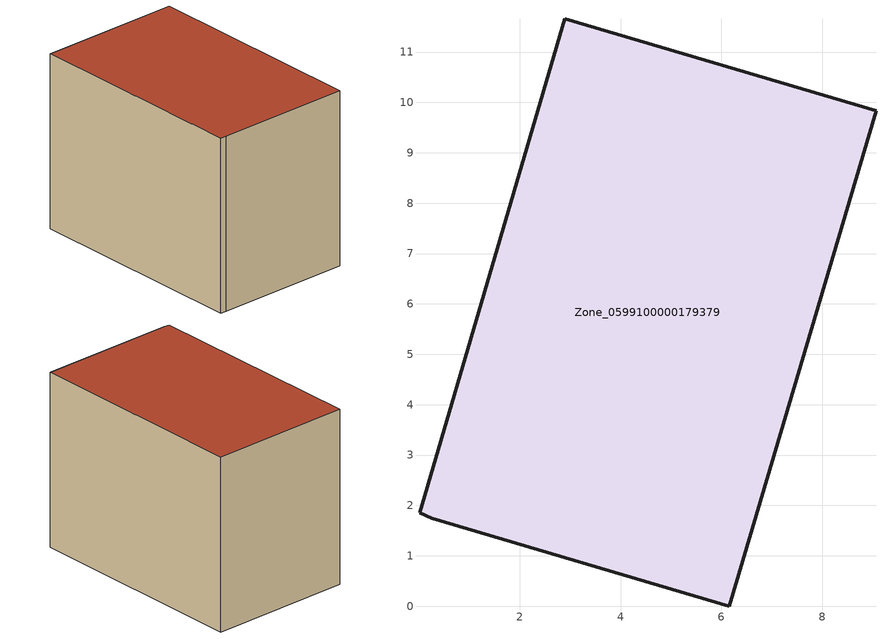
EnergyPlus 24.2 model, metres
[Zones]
Zone_0599100000179379
 floor ground (C_G): 6.16,0 0.25,1.75 0.01,1.85 2.89,11.66 9.07,9.83 z0.55
 wall outside (C_F): 6.16,0 9.07,9.83 2.89,11.66 0.01,1.85 0.25,1.75 6.16,0 z0.55:8.42
 roof outside (C_R): 0.25,1.75 6.16,0 9.07,9.83 2.89,11.66 0.01,1.85 z8.42
[BUILDING]
Pand.0599100000179379: North Axis=0; Terrain=City; Loads Convergence Tolerance Value=0.04; Temperature Convergence Tolerance Value=0.4; Solar Distribution=FullExterior; Maximum Number of Warmup Days=25; Minimum Number of Warmup Days=1
[Site:Location]
Rotterdam.The.Hague.AP_ZH_NLD Design_Conditions: Latitude=51.96; Longitude=4.45; Time Zone=1; Elevation=-4.5
[SITE:GROUNDTEMPERATURE:BUILDINGSURFACE]
18, 18, 18, 18, 18, 18, 18, 18, 18, 18, 18, 18
[MATERIAL] Thermal Absorptance=0.9; Solar Absorptance=0.7; Visible Absorptance=0.7
Name | Roughness | Thickness | Conductivity | Density | Specific Heat
G.TC.1965-1974 | MediumSmooth | 0.15 | 0.882353 | 540 | 1210
F.TC.1965-1974 | Rough | 0.3 | 0.697674 | 1920 | 840
R.TC.1965-1974 | MediumRough | 0.2 | 0.232558 | 1500 | 1000
[CONSTRUCTION]
C_G: G.TC.1965-1974
C_F: F.TC.1965-1974
C_R: R.TC.1965-1974
[ZONE]
Zone_0599100000179379: Type=1; Multiplier=1; Ceiling Height=Autocalculate; Volume=Autocalculate; Floor Area=autocalculate; Part of Total Floor Area=Yes
[ZONEINFILTRATION:DESIGNFLOWRATE]
Infil_Zone_0599100000179379: Zone or ZoneList or Space or SpaceList=Zone_0599100000179379; Schedule=AlwaysOn; Design Flow Rate Calculation Method=Flow/Area; Flow Rate per Floor Area=0.003; Constant Term Coefficient=1; Temperature Term Coefficient=0; Velocity Term Coefficient=0; Velocity Squared Term Coefficient=0
[HVACTEMPLATE:ZONE:IDEALLOADSAIRSYSTEM]
Zone_0599100000179379: Maximum Heating Supply Air Temperature=50; Minimum Cooling Supply Air Temperature=13; Maximum Heating Supply Air Humidity Ratio=0.0156; Minimum Cooling Supply Air Humidity Ratio=0.0077; Heating Limit=NoLimit; Cooling Limit=NoLimit; Dehumidification Control Type=ConstantSensibleHeatRatio; Cooling Sensible Heat Ratio=0.7; Dehumidification Setpoint=60; Humidification Control Type=None; Humidification Setpoint=30; Outdoor Air Method=None; Outdoor Air Flow Rate per Person=0.00944; Outdoor Air Flow Rate per Zone Floor Area=0; Outdoor Air Flow Rate per Zone=0; Demand Controlled Ventilation Type=None; Outdoor Air Economizer Type=NoEconomizer; Heat Recovery Type=None; Sensible Heat Recovery Effectiveness=0.7; Latent Heat Recovery Effectiveness=0.65
[ZONECONTROL:THERMOSTAT]
ThermostatControl_Zone_0599100000179379: Zone or ZoneList=Zone_0599100000179379; Control Type Schedule=DualSetpointControlType; Control 1=Thermostat_Zone_0599100000179379; Temperature Difference Between Cutout And Setpoint=0
[THERMOSTATSETPOINT:DUALSETPOINT]
Thermostat_Zone_0599100000179379: Heating Setpoint Temperature Schedule=HeatingSetpoint_Zone_0599100000179379; Cooling Setpoint Temperature Schedule=CoolingSetpoint_Zone_0599100000179379
[SCHEDULE:COMPACT]
HeatingSetpoint_Zone_0599100000179379: Through: 12/31, For: AllDays, Until: 24:00, 21
CoolingSetpoint_Zone_0599100000179379: Through: 12/31, For: AllDays, Until: 24:00, 24
DualSetpointControlType: Through: 12/31, For: AllDays, Until: 24:00, 4
AlwaysOn: Through: 12/31, For: AllDays, Until: 24:00, 1
